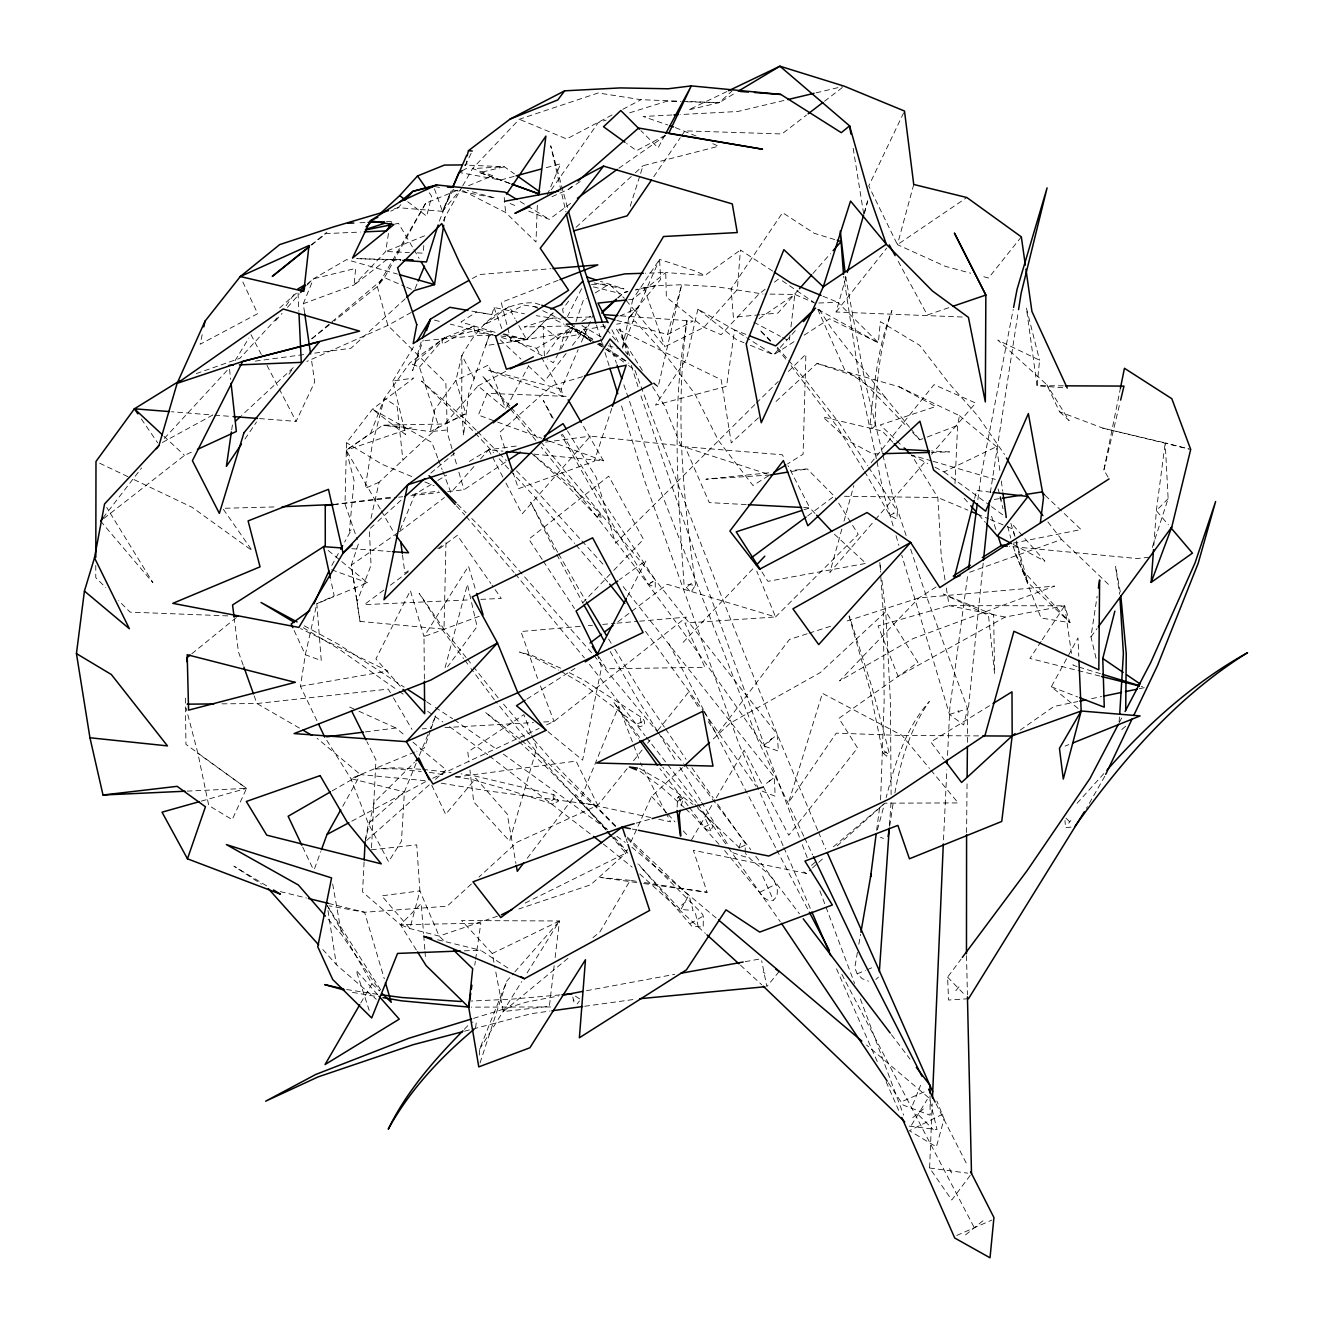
<?xml version="1.0" encoding="UTF-8"?>
<svg xmlns="http://www.w3.org/2000/svg" width="1324" height="1324" viewBox="0 0 1324 1324"><rect width="100%" height="100%" fill="white"/><g stroke="black" fill="none" stroke-linecap="round" stroke-linejoin="round"><path stroke-width="0.75" stroke-dasharray="5 3.75" d="M95.791 565.381L95.775 577.612L105.771 587.674M966.603 832.564L967.066 781.276M967.43 742.301L967.679 715.639L983.285 562.203M627.295 838.539L701.819 913.345L703.325 916.043L703.209 927.065L691.807 926.254L638.962 864.572M445.989 542.608L444.003 629.165L360.012 621.403L351.307 565.149L358.605 543.37M437.714 457.889L431.856 442.431L372.392 409.215L405.707 434.686L392.781 381.031L413.816 378.052L372.392 409.215L346.524 442.679L345.001 503.947L357.315 539.629M677.16 807.011L677.524 797.511L679.576 796.485L682.671 800.573L680.354 808.749M880.592 799.928L884.151 701.041L883.422 615.114L880.626 574.202M537.345 205.286L535.988 242.06L505.603 212.502L462.357 190.474M970.26 1175.315L951.774 1200.007L929.614 1168.016L932.228 1103.984M185.343 698.112L185.939 744.353L246.545 788.376L232.197 819.639L208.762 805.505L197.888 753.306L186.105 708.108M875.048 425.616C875.909 386.757 879.351 347.451 891.946 310.461C877.58 346.756 873.989 386.029 870.05 424.524L872.466 428.513L875.048 425.616L870.05 424.524M479.321 1055.096L479.586 1049.204L506.761 981.134L513.513 973.421M955.001 483.525L957.633 425.418L959.47 415.686L899.112 386.774L817.024 363.438L773.415 403.87M943.499 839.863L946.859 769.84M947.554 755.425L949.821 708.075L967.679 575.245M364.083 861.907L362.577 891.979L400.51 924.748L416.514 950.284M371.514 847.823L375.966 759.91L366.913 741.688M868.676 467.405L897.391 511.246L896.861 519.107L889.943 515.483L864.671 471.642M889.496 825.067L891.168 800.656M1153.833 545.505L1156.349 510.667L1165.203 442.895L1102.842 428.132L1059.531 411.731L1046.804 384.688L997.849 340.119L1039.572 360.211L1037.073 385.714L1063.222 387.767M423.812 245.453L423.217 253.149L417.292 252.884M772.67 271.072L740.43 250.037L737.303 289.642L703.938 327.326L664.764 346.739L625.689 299.82M1119.078 721.994L1119.558 715.953M990.352 492.66L1018.239 311.62M554.177 965.676L549.377 1006.323L503.319 1011.569L495.308 969.532M555.137 957.55L559.473 920.974L461.546 920.561L492.263 953.528L494.928 967.53M789.981 334.989L789.269 341.079L782.186 337.306M790.958 326.879L794.814 294.408L764.974 294.044M876.637 830.313L879.798 806.002M475.548 1027.954L476.276 1022.525L471.228 1022.012M977.857 499.628L981.15 475.101L1013.191 309.435M231.683 429.919L232.577 423.846M474.77 965.196L475.349 961.191M475.63 959.188L480.827 923.126L400.51 924.748L421.197 903.514L423.581 933.552M388.445 233.471L385.731 251.494L354.087 285.008L303.279 303.726L304.735 313.755M889.662 826.259L893.501 800.987M1096.04 658.21L1090.943 636.877L1097.133 596.197M316.933 720.753L300.449 686.295L305.331 654.768L316.817 603.727L334.194 595.8L330.785 580.061M444.318 221.24L444.947 217.153L461.695 187.66M857.422 952.304L854.774 967.811L857.174 973.802L862.222 978.701L868.561 981.2M858.829 944.277L860.567 934.248M365.441 839.813L368.337 823.528L350.877 778.595L324.744 737.071M894.875 792.993C900.585 760.903 910.333 728.299 929.349 701.488C905.566 728.051 894.941 763.634 886.186 797.528M1108.039 477.137L1103.902 469.97L1120.418 388.213M202.175 334.641L200.123 344.273L257.667 313.656L242.027 280.241M370.985 518.296L379.127 482.184L438.741 426.56L419.46 367.112L412.376 364.216L444.599 337.637L409.811 362.958L384.341 398.342L370.588 433.345L346.259 450.226L354.104 480.629L349.387 531.205L351.605 529.335L344.654 541.996M697.864 309.137L686.61 358.771L655.463 405.111L726.562 386.343L734.588 330.024L697.864 309.137L736.574 339.689L743.989 342.717M653.228 383.265L658.16 386.823L681.694 284.726L717.111 286.812L762.988 294.027M365.076 841.849L374.328 802.245L414.462 762.293M910.664 549.212L924.946 592.142L967.546 708.654L963.69 724.989L949.49 714.447L901.76 555.137M1103.902 469.97L1120.154 402.066M974.63 498.453L976.665 490.525L991.031 492.197M864.406 213.578L867.783 200.751M445.063 667.677L467.422 584.347L477.07 626.566L447.545 666.816M913.742 184.466L897.424 244.642L945.154 266.273L970.757 273.224M877.415 829.85L884.118 805.124M841.849 529.021L829.883 572.464L874.022 521.176M844.017 521.126L853.798 485.594M559.787 350.049L563.445 337.157L571.819 328.418M616.885 320.408L667.495 334.525L681.694 284.726L654.751 285.868L635.917 289.459M962.25 317.015L836.089 311.984L846.748 274.382M864.158 213.065L867.534 201.182M421.181 342.022L412.592 370.77L423.2 340.152M495.143 332.341L461 321.997L476.309 312.116L491.849 314.599L494.051 307.482L524.486 313.805M439.369 221.091L451.103 190.954M630.224 206.213L639.989 175.364M640.601 173.427L643.034 165.715L718.485 146.252L712.891 143.687M1152.261 547.491L1168.132 498.635L1165.203 442.895L1188.737 448.952M480.049 1062.973L506.761 981.134M611.804 408.388L594.228 461.298L518.462 488.688L513.249 473.181M539.96 304.669L534.449 302.882C500.323 301.061 476.789 328.187 461.927 355.527L461.695 407.064L463.516 435.48L468.63 393.791L489.086 336.031L485.627 345.614L495.855 344.091M575.94 321.666L583.172 300.631L586.631 298.43M738.974 847.923L740.662 843.057M430.416 730.732L424.342 748.027L416.812 751.171M431.094 728.812L435.811 715.357L430.317 728.746M314.533 868.709L320.772 851.58M360.012 621.403L357.05 601.642L371.051 565.265L369.379 530.411M695.166 585.522L695.563 584.496C682.836 497.394 674.777 408.52 686.99 320.888C670.556 407.924 678.252 496.98 684.045 584.678L690.913 592.457L695.166 585.522L684.442 583.652M912.633 1105.06L920.577 1085.332M303.279 303.726L313.507 278.801L346.574 259.62L397.399 274.051M416.183 763.17L404.399 791.868L401.453 841.236L388.577 861.692L368.337 823.528L404.399 791.868L350.877 778.595L414.925 751.949M419.327 755.524L429.539 730.666M415.074 288.665L417.441 283.022M443.374 220.926L444.947 217.153M400.162 529.832L415.057 494.183L436.093 481.489M561.194 389.14L488.738 370.372L563.147 396.439L561.194 389.14L578.158 349.635M581.402 342.122L592.722 315.774M394.304 208.844L398.193 207.653L442.431 211.344L451.302 190.821M547.292 194.81L560.664 163.779L545.157 167.966M627.477 849.528L625.805 853.186L590.669 884.796L518.809 908.976M630.787 842.196L651.557 796.436L682.77 767.374M259.504 418.583L296.113 421.38L314.715 382.024L311.19 357.927M1104.828 776.228L1086.441 808.335M903.63 112.854L868.743 185.956L897.424 244.642L966.851 197.524M439.518 187.429L433.56 186.303L442.431 211.344L453.288 189.415M465.038 165.665L471.377 152.872M567.466 316.568L581.898 288.053M627.344 596.512L646.129 560.466L619.45 579.73M1119.359 722.408L1122.206 716.979M380.286 509.012L346.259 450.226L382.917 425.186L444.765 423.994L477.981 385.896L505.735 408.917L528.64 365.805M664.929 135.098L658.094 147.841L640.882 130.629M1078.034 708.456L1051.339 686.775L1077.968 637.936L1078.779 656.191M331.761 565.497L339.689 551.032M558.397 353.458L553.267 362.826L547.391 358.986M457.376 190.259L425.683 203.234L384.473 277.659L377.323 286.58L334.178 321.02M681.248 908.909L688.149 896.447M342.734 806.299L360.442 774.606L427.139 780.862L350.661 821.79M462.672 185.939L472.519 168.578L519.289 119.259L598.233 92.961L641.015 99.697L680.089 101.187M425.683 203.234L377.323 286.58L387.866 325.423L445.857 382.785L447.429 433.18L452.014 448.786M360.74 1003.062L371.945 983.749L328.203 907.271M561.31 348.377L573.59 327.26M691.542 839.863L712.18 804.694M716.301 797.66L744.154 750.195L788.773 835.279L857.555 747.961L838.903 718.353L917.913 662.381L885.822 611.655L820.251 672.609L730.351 723.069L711.021 741.059M636.314 881.288L630.241 880.328L599.838 931.997L591.927 938.517M392.781 381.031L413.8 346.507M235.076 360.658L248.862 338.1M911.458 1125.152L927.247 1099.383M479.586 1049.204L521.689 981.614M527.084 972.958L559.473 920.974L492.263 953.528M1041.127 641.461L1029.923 658.442L1101.518 676.465M1042.236 639.757L1064.645 605.796L949.126 605.647L878.06 625.904L898.119 676.448L1005.098 617.067L1064.645 605.796L1069.991 622.661L1041.045 618.027L1012.81 545.935M244.94 439.055L256.525 421.975M288.996 374.146L293.63 367.311L241.514 415.57M653.742 176.754L680.304 137.679M681.463 135.975L684.938 130.877L781.888 133.956L806.481 115.089M551.214 189.911L598.299 122.536L606.127 120.103M196.283 373.6L239.892 358.324L279 315.824M286.067 305.745L295.467 292.323M546.713 353.955L557.983 338.315L574.616 325.505L578.472 334.624L557.983 338.315L543.188 326.896L544.445 357.083L505.503 334.757M1090.943 636.877L1097.066 628.552M968.506 998.726L948.547 1000.034L947.603 977.162L961.092 959.106M568.658 301.111L562.617 309.171L563.23 312.812M768.549 742.565L772.306 737.551M577.231 1003.89L579.432 1000.977M527.25 858.25L575.741 794.599L606.044 830.065M103.04 517.833L141.569 467.984M566.109 353.508L544.661 381.113L528.359 365.97M572.398 345.399L582.494 332.423L592.838 339.159M836.089 311.984L886.732 248.051M1021.334 236.88L988.498 278.023L980.621 275.888M627.146 768.681L597.769 805.306L516.923 842.296L478.99 877.034M633.534 760.721L642.471 749.583M647.585 743.211L650.134 740.033M657.796 730.467L688.447 692.27L699.85 709.184M871.06 462.854L934.016 384.655L975.672 403.042L931.533 454.331M1068.683 823.147L1070.785 820.549M955.812 990.716L960.314 985.155M779.108 971.584L766.828 986.562L761.681 960.727M442.431 211.344L460.553 189.547M419.46 367.112L444.599 337.637M875.346 519.62L926.171 460.553M514.87 971.882L559.473 920.974M768.714 472.817L705.874 479.205L770.336 474.985L680.95 445.807L590.438 436.109L522.07 513.96L503.931 479.123M473.827 466.627L450.905 492.66L442.845 471.41M480.562 458.965L488.655 449.779L517.154 445.94M798.14 290.221L777.982 313.043L761.763 314.599M812.936 273.489L830.396 253.695M275.475 320.855L282.111 313.374M287.424 307.383L299.389 293.928M307.35 284.941L310.015 281.962M689.258 807.243L706.304 829.569L710.839 830.81L712.792 826.325L710.227 820.615L688.314 797.313L662.712 767.175M795.327 330.702L773.663 354.815L745.842 343.479M400.874 204.674L398.193 207.653L390.779 211.145M1077.074 803.287L1107.228 769.856M724.625 850.604L763.749 897.655L768.665 900.601L773.398 900.204L776.692 896.58C781.723 876.207 755.292 867.088 745.594 853.55M164.391 438.393L228.754 368.668M464.31 1029.327L468.464 1024.941M683.134 642.355L754.961 566.573M582.659 602.85L612.367 571.819M613.773 570.346L643.481 539.315L608.709 476.16L528.822 539.166L542.178 559.473M1168.132 498.635L1156.349 510.667L1168.38 524.817M497.907 343.793L526.522 339.54L552.654 313.109M500.836 335.982L526.522 339.54L553.316 312.927M754.846 404.548L615.478 543.254L596.28 477.583L567.317 430.614M756.318 403.108L778.181 381.544M788.392 371.481L805.886 354.22L803.105 454.215L787.548 463.93M279.612 307.995L296.444 293.167M617.994 297.983L623.935 292.488L627.924 291.479M578.472 334.624L587.161 326.565M758.371 417.821L731.295 442.911L721.183 379.74L615.991 328.468L642.885 371.299M576.089 227.265L633.898 174.106M635.421 172.716L643.034 165.715M471.394 883.985L447.115 906.212L364.597 912.253L329.163 905.848M405.243 298.794L350.943 348.245L312.282 353.442M370.323 528.243L376.38 522.732M377.886 521.342L402.099 499.264M430.863 473.049L456.002 451.981M726.843 91.588L688.397 109.958L719.18 102.676L732.155 90.876M643.63 883.522L707.115 892.31L693.346 850.273L806.333 873.41L810.967 869.272M812.506 867.899L817.123 863.761M818.662 862.387L824.819 856.876M837.149 845.854L884.879 803.172L958.195 802.923L930.789 769.989M366.616 840.492L429.324 784.768M435.447 779.339L446.155 769.823L411.648 741.076M875.826 979.479L878.457 977.145M617.795 297.883L623.935 292.488L627.775 291.661M551.976 196.713L568.675 189.216L571.769 186.502M1121.776 729.574L1125.499 726.313L1122.206 725.171M811.513 865.35L816.196 861.378M833.375 846.83L884.879 803.172M307.3 284.015L313.507 278.801L355.626 268.408L354.087 285.008L386.956 259.421L400.858 259.736M311.752 338.729L384.473 277.659L404.978 286.514M503.319 1011.569L568.195 958.096M191.798 653.775L237.906 616.289M687.57 586.4L692.038 582.775M551.611 800.805L555.004 798.041M770.419 780.2L766.397 783.46L773.299 778.164M681.612 905.186L687.801 900.171M912.716 1117.655L925.989 1106.881M965.477 1234.944L983.169 1220.596M310.826 245.188L326.879 232.18M311.785 244.923L326.002 233.587L360.31 232.064M311.819 338.878L332.589 322.295M597.273 516.856L600.252 513.596L566.854 482.399L530.99 452.692M648.843 584.546L654.917 579.73M763.766 745.346L777.089 734.77M103.785 518.512L184.499 455.373L193.751 451.103M824.504 101.253L842.527 87.417M765.173 289.244L759 293.978L721.15 334.691L703.938 327.326L666.353 297.122L665.74 272.545L645.351 273.207M774.441 282.161L779.075 278.619M617.977 621.767L667.296 584.265L775.55 616.951L858.233 534.317L835.345 497.874M399.368 531.718L444.467 497.543M528.756 211.095L549.261 219.37L572.415 202.009M408.222 570.793L404.929 573.242L402.281 553.465M437.781 548.732L444.351 543.833M383.828 590.057L364.249 604.654L470.599 599.822M390.365 585.208L408.322 571.819M439.353 548.732L457.31 535.359L490.856 583.487M807.706 515.88L834.252 496.152L807.226 468.895L791.007 470.533M628.685 299.721L632.789 299.274L665.74 272.545L704.964 275.425L740.43 250.037M1020.142 730.153L1053.887 706.503L1077.719 701.538M618.838 168.231L665.376 135.776M397.713 532.86L351.307 565.149L357.05 601.642M758.983 318.72L794.814 294.408L815.021 303.146M447.694 491.601L464.012 489.748L506.695 461.248M568.675 189.216L580.293 181.52M793.986 341.724L773.663 354.815L751.585 340.798M804.148 335.171L829.536 318.803L878.358 342.784L880.344 321.6L919.7 345.332L948.977 383.281L977.642 415.753L1004.519 454.43M526.787 699.155L574.93 668.438M595.287 292.918L609.139 284.097L624.382 298.264M936.101 586.995L918.972 597.902L839.565 680.884L912.981 638.664L1054.616 586.085L918.972 597.902L844.414 621.817M768.532 475.796L752.975 485.511L718.402 440.495L694.819 393.807L664.863 353.988L634.891 321.07L616.653 324.181M989.524 705.709L930.805 742.003L944.343 759.811M437.83 480.43L446.602 475.151M469.375 461.397L488.655 449.779L503.021 451.153M687.007 101.799L719.18 102.676L736.525 92.25M501.581 337.488L536.534 348.311L571.405 327.624M581.865 321.418L590.587 316.254M332.225 790.858L360.442 774.606L317.131 738.329M690.301 923.556L703.325 916.043M889.943 515.483L897.391 511.246M455.34 776.675L471.327 779.373L508.135 789.766L552.522 804.115L558.496 801.202L554.111 794.714L471.212 775.136L461.116 773.845M411.234 312.447L387.866 325.423L306.837 361.435M472.37 278.503L479.569 274.515L550.949 268.706M162.389 442.497L212.734 415.024L171.508 411.747M665.128 135.379L636.546 150.671L626.633 143.489M462.175 170.697L466.958 168.148L466.743 161.114M612.002 115.023L566.672 138.97L519.289 119.259M622.876 109.28L641.015 99.697M477.981 385.896L506.596 370.885M667.495 334.525L693.114 321.07L619.946 315.791M474.34 378.995L461.927 355.527L455.87 380.385L465.8 413.684L430.3 431.624L382.917 425.186L411.632 427.917L346.259 450.226M677.971 800.871L682.092 798.802M704.517 826.97L712.014 823.214M759.993 892.161L776.046 884.101M525.132 903.067L625.805 853.186L612.631 837.761M942.721 1114.179L909.406 1130.663L936.366 1146.898L944.095 1118.863L936.862 1101.038M444.765 423.994L465.8 413.684M934.992 467.223L944.029 471.907L996.591 446.635L999.918 470.914M432.733 778.231L539.116 728.399M546.58 724.907L554.044 721.398L686.461 617.1L639.475 621.204M619.864 316.039L638.333 307.665L659.551 259.405L695.266 271.006L704.964 275.425M379.127 482.184L365.027 488.44L372.375 444.169L384.341 398.342L397.134 406.418L402.943 460.537M560.565 671.102L583.718 684.558L583.007 684.045L639.691 726.711L644.573 725.171L644.308 720.835L642.19 717.906L584.232 680.404L567.913 671.947M637.572 723.781L644.308 720.835M740.513 847.244L745.114 845.225M903.448 1100.956L926.006 1091.092M956.789 1235.441L991.875 1220.083M328.236 550.503L367.493 582.726L316.817 603.727L321.252 660.527L305.331 654.768L293.647 629.446M468.547 185.674L492.776 175.744L472.519 168.578L504.378 166.774L514.49 173.94M849.065 616.09L869.653 688.646L882.777 752.479L883.356 753.323L888.421 751.238M857.174 973.802L865.416 970.426M867.071 969.747L873.658 967.033M424.574 235.838L385.731 251.494L409.397 252.536M1065.075 746.091L1068.832 744.584M492.925 334.873L475.134 332.407L473.297 326.234L442.497 344.223L441.802 338.828L473.297 326.234L479.437 329.56L493.173 332.473M558.066 280.34L501.233 302.418L511.296 342.072L606.524 325.903M912.584 432.468L919.766 439.882L925.459 437.714M927.346 436.986L957.633 425.418M479.271 616.305L423.994 636.612L424.375 679.229M969.631 572.249L1061.567 539.464L1110.157 586.036M948.778 307.698L927.296 315.013L897.076 259.239M497.443 916.191L439.121 936.085L409.894 928.571L400.51 924.748M650.547 582.577L653.212 581.699M804.016 509.773L809.825 507.886L815.286 513.745M807.144 633.782L789.485 639.442L716.946 734.555L706.685 719.329M809.096 633.153L830.694 626.235M949.49 714.447L967.546 708.654M629.645 112.805L666.882 101.236L680.966 101.634M473.578 1018.355L526.489 1002.086L558.496 996.012M582.494 376.678L551.744 385.88L499.545 432.485L505.42 449.928M636.199 823.131L650.117 819.192M201.331 801.103L246.545 788.376L197.888 753.306M514.142 176.373L500.571 180.047L458.965 172.401M464.525 1031.214L531.503 1013.621L549.89 1011.073M441.802 338.828L479.437 329.56M510.303 183.589L479.818 172.6L504.378 166.774L464.36 165.02M783.924 100.508L737.733 111.497L680.155 114.559M816.064 92.846L842.163 86.639M635.487 290.006L654.751 285.868M1091.638 698.642L1101.568 696.573M1139.319 688.712L1145.277 687.47L1141.288 686.477M394.635 224.12L398.524 223.342L412.923 247.836M1013.141 543.171L1081.046 529.55L1044.553 494.779M586.499 990.683L674.777 974.332M745.18 961.654L761.283 958.741M300.449 686.295L387.915 671.003L300.465 628.536M791.686 471.46L807.226 468.895M994.324 499.429L1002.218 498.188M584.612 1006.273L635.686 999.206M255.333 361.104L304.156 354.534M545.654 442.117L590.438 436.109M455.704 777.072L576.089 761.118L597.769 805.306L488.672 791.024L441.041 783.146M333.367 504.527L392.202 497.03M412.492 494.448L438.873 491.072M365.441 731.891L395.959 728.001L405.359 735.846M333.4 504.626L396.67 497.427M398.706 497.195L402.794 496.715M410.953 495.788L439.518 492.528M371.399 849.809L416.712 844.844L419.907 890.886L409.894 928.571L381.726 895.818L419.907 890.886L439.121 936.085L444.963 941.745M1071.033 827.103L1065.506 827.699L1064.993 820.549M1149.083 557.255L1136.985 558.529L1009.401 546.365M446.42 430.035L430.3 431.624L434.719 409.761L455.87 380.385L488.506 365.06L505.735 408.917M759.744 314.781L733.38 317.297L731.113 288.814L782.567 212.684L814.277 233.322L837.314 240.356M424.954 340.566L480.96 335.286L495.755 335.684L450.276 324.132M560.002 994.903L511.726 999.157L471.294 1001.043M580.21 626.368L520.944 631.531L537.577 678.467M588.386 625.656L592.473 625.292M602.685 624.415L614.948 623.339M616.984 623.157L637.423 621.386M422.306 728.845L426.411 728.614M444.947 727.571L533.456 722.573M543.75 721.994L554.044 721.398L540.44 685.931M671.93 114.989L643.15 116.512L667.842 125.002M187.081 791.123L246.545 788.376M480.827 599.358L501.283 598.431L492.015 585.158M359.946 222.763L366.069 222.515M386.476 221.687L392.599 221.439M464.393 950.831L480.595 950.202L510.899 969.962M818.828 303.014L837.844 302.335L878.358 342.784L815.617 308.078M566.043 317.727L551.909 318.141L536.237 315.658M568.062 317.661L594.294 316.883M878.805 453.768L872.731 453.933L849.263 441.289L822.965 416.994L882.132 430.995L892.806 442.216M931.351 452.394L949.54 451.931L931.517 450.954M273.952 506.943L222.68 508.317L252.172 550.635L192.129 507.307L131.109 478.212M592.358 339.507L582.494 332.423L567.665 325.969L524.221 326.995L551.909 318.141L564.156 324.231M591.53 284.362L609.139 284.097M222.018 703.838L256.906 703.524L388.28 689.109L392.417 696.11M550.552 1006.952L471.311 1007.134M1063.354 385.83L1037.073 385.714L1026.365 307.929L1039.572 360.211M978.618 735.896L902.091 735.482L836.272 733.132L788.674 802.344L822.436 693.313L902.091 735.482L929.481 768.417M844.398 496.285L937.822 497.526L967.861 510.137M400.758 259.719L356.735 258.627L400.791 260.315M682.158 101.253L719.18 102.676M566.142 396.356L487.149 393.344L478.378 415.074L495.706 421.396M227.728 615.892L130.066 612.118L118.63 600.616M746.206 504.56L709.267 502.623L685.021 446.751L782.385 454.811L784.288 458.468M803.668 507.555L809.825 507.886L788.061 465.783M420.817 769.261L394.751 767.738L375.917 768.863L395.28 768.814L421.313 771.478M422.819 769.376L451.037 772.554M351.87 548.699L390.348 551.479M214.769 415.173L231.038 416.415M630.241 880.328L600.633 877.547L641.594 883.224M533.804 454.115L603.545 460.835L582.312 424.243M537.478 307.168L523.857 305.099L511.213 311.769L515.036 318.72M909.207 1126.112L937.011 1129.587L929.514 1098.424L866.541 1045.05M377.539 994.307L345.465 989.359M929.614 1168.016L967.695 1173.163M644.407 882.545L707.115 892.31M429.357 772.289L443.341 774.656M352.432 992.371L376.893 996.591M471.874 311.123L491.849 314.599M453.437 190.077L495.193 198.021L467.273 190.457M632.326 829.072L636.331 829.867M594.178 282.955L623.968 288.88L600.467 281.333M1005.098 617.067L949.126 605.647L946.296 587.839M502.988 334.558L526.522 339.54L515.996 320.458M650.812 817.553L579.432 802.112L618.722 706.139L639.691 760.936M658.74 819.275L670.623 821.84L666.899 814.723M1102.842 428.132L1190.706 449.448M437.599 939.775L480.595 950.202M280.357 891.615L306.44 898.003M328.484 903.398L364.597 912.253L384.291 978.8M593.384 286.878L620.476 293.564M503.716 333.83L526.522 339.54M434.454 320.11L442.365 322.129M598.332 343.197L606.243 345.25M608.212 345.763L620.046 348.841M945.038 579.945L941.265 556.212L937.822 497.526L911.524 455.042L931.02 460.719M932.973 461.282L995.35 479.404M1077.074 666.502L1073.168 665.293L1072.606 661.338M1079.01 667.097L1100.459 673.684M883.456 838.44L880.493 837.314M817.024 363.438L859.309 377.588L906.824 426.527M675.439 127.617L696.11 136.008M479.818 172.6L510.137 183.506M331.662 569.8L367.493 582.726M497.642 422.108L541.93 438.31M549.626 441.124L603.545 460.835M745.809 334.343L734.588 330.024L749.881 339.722M1051.339 686.775L1077.802 696.987M762.128 791.123L775.119 796.187L774.391 777.254L621.717 584.745M510.104 203.565L517.568 206.577M822.965 296.228L837.844 302.335M411.764 476.541L381.941 464.261L346.524 442.679M424.805 481.919L434.123 485.759M977.244 514.076L988.498 518.793M990.385 519.587L1005.396 525.876M1007.266 526.671L1012.893 529.037L1015.674 538.934M406.832 287.325L414.296 290.552M349.702 707.066L357.099 710.425M358.953 711.253L395.959 728.001M99.681 463.218L129.272 477.319M533.737 306.291L540.92 309.799M542.724 310.677L560.697 319.448M732.834 852.673L745.362 857.058L745.131 843.156L714.364 799.564M911.524 455.042L927.776 463.483M560.664 668.19L532.099 655.463L519.521 652.02L532.231 656.588L558.794 670.076M1013.208 544.429L1044.95 561.211L1011.635 523.493M753.852 322.195L780.415 336.362M899.112 386.774L935.72 406.534L880.294 424.938L895.156 439.27M304.272 625.822L338.514 644.308L404.201 687.156M803.718 871.953L806.333 873.41M639.492 768.4L663.672 782.385L692.965 804.446M299.406 728.084L256.906 703.524L254.175 695.845M601.129 336.975L581.964 325.621L590.438 341.145L571.124 327.624M303.262 627.708L338.464 648.743L397.415 690.085M266.62 885.839L233.951 866.161L261.457 884.151M567.665 325.969L595.651 342.999M597.389 344.058L604.389 348.311M606.144 349.387L628.867 363.223M520.167 201.529L549.261 219.37M599.739 343.661L627.328 361.667M426.676 701.803L433.593 706.321M435.315 707.446L452.609 718.717M454.331 719.842L496.666 749.268M640.088 771.362L662 787.615L684.16 807.508M575.443 996.111L580.524 999.537M909.538 427.271L885.243 397.349L844.646 369.826L817.487 308.707M782.335 280.837L813.383 302.021M399.087 691.26L405.823 695.977M427.718 711.336L442.878 721.961M449.614 726.694L487.728 754.697M598.944 344.24L603.876 347.798M605.515 348.973L626.897 364.348M628.552 365.523L635.123 370.257M503.335 754.101L606.855 829.072M616.868 836.321L625.226 842.378M572.266 327.889L590.438 341.145L574.02 326.631M944.029 471.907L989.922 505.47M991.56 506.662L1006.306 517.452M763.104 971.948L765.024 973.372M573.11 999.984L574.004 1000.646M407.627 201.662L426.692 216.193L431.657 196.266L428.132 191.202M884.051 750.874L887.725 753.704M489.35 755.954L591.861 835.163M603.248 843.967L632.144 867.088M530.974 452.791L565.911 484.236L597.637 517.452L601.03 517.684L600.633 514.192M547.971 731.642L582.593 760.142L601.543 667.379L597.273 654.188M959.47 415.686L996.591 446.635M631.896 847.211L716.979 918.657M520.034 739.173L485.61 712.477L517.519 740.133M521.59 740.497L548.053 763.054L598.895 809.841L615.925 827.053M883.356 753.323L886.683 756.203L889 752.098L872.235 688.116L849.313 615.958M322.775 949.474L336.379 964.683L376.248 999.223M685.633 808.832L693.031 815.468L719.131 844.48M639.773 874.006L705.394 933.42M740.513 965.213L761.73 984.742M1059.531 411.731L1069.163 420.602L1046.804 384.688M500.207 339.821L520.961 359.085M163.878 436.192L184.499 455.373M519.025 741.539L546.167 766.944L607.501 829.618M739.653 847.972L696.225 806.895M653.891 382.785L658.16 386.823M627.377 837.116L689.241 896.034L693.097 910.498L680.172 909.34L637.87 863.927M371.945 983.749L379.376 990.882M896.646 440.71L902.604 446.453M1065.986 818.182L1072.225 824.273M770.601 340.632L759.711 329.908L770.419 341.294M918.856 1115.255L933.271 1129.587M457.508 504.212L466.065 512.769M471.758 518.478L483.161 529.914L592.639 653.94M476.11 430.201L464.592 418.583L421.363 380.981L473.843 431.657M477.55 431.657L497.725 451.981M499.181 453.437L506.38 460.686M516.459 470.864L536.634 491.187L580.557 539.48M615.643 825.845L558.596 768.383L531.735 737.054M947.603 977.162L964.584 994.672M834.451 534.234L865.979 563.379L767.953 581.352L761.383 571.107M475.25 433.163L493.538 452.758M499.165 458.783L509.012 469.325M510.419 470.831L534.317 496.45L574.649 543.419M612.499 836.685L629.413 854.841M605.564 829.205L553.465 772.802L495.656 701.339M651.557 796.436L666.733 812.919M668.107 814.409L675.008 821.89M683.267 830.876L688.794 836.867M456.499 505.933L464.79 514.97M466.164 516.476L514.043 572.464M509.889 406.087L482.383 375.95L509.409 407.858M511.263 407.593L539.513 440.313M581.931 540.986L603.876 565.133M1016.269 542.906L1023.022 570.644L1069.991 622.661L1027.871 582.51L1014.35 551.794M614.353 837.215L626.649 850.885M400.295 686.312L375.917 658.905L410.374 590.57L423.994 636.612L468.514 566.192L476.094 591.53M377.671 994.721L356.09 970.277L369.197 1010.344M964.12 498.155L969.433 504.212M978.734 514.821L985.387 522.401M328.153 919.22L341.691 934.777L379.69 990.468M777.403 347.318L806.167 380.683L839.565 423.531L867.568 465.717M575.99 544.975L608.246 582.56M498.172 697.88L473.777 667.23M503.55 704.153L530.394 735.482M540.854 441.885L643.133 564.554L777.138 734.224L778.462 751.138L763.716 745.892C693.048 643.762 619.864 543.337 541.251 447.148M100.558 521.044L152.905 582.692L106.714 507.456M510.683 409.381L536.154 440.826M602.9 324.744L605.531 327.905M606.855 329.494L616.074 340.582M625.292 351.654L627.94 354.832M593.963 655.512L683.565 763.269M684.889 764.858L702.018 785.446L750.741 849.644M515.35 574.053L584.414 657.879M910.829 428.86L919.766 439.882M777.105 348.411L785.993 359.383M791.073 365.639L836.983 426.328L863.662 469.904M494.365 699.751L470.93 668.438M466.114 657.498L445.692 631.598L419.129 593.268L443.937 632.011L463.566 658.508M467.405 659.12L472.502 665.608M1047.88 521.954L1061.567 539.464M885.243 397.349L831.869 328.882L817.272 306.572M589.461 664.367L645.086 735.664M646.36 737.286L666.584 763.22M667.842 764.842L696.573 802.344M688.033 805.654L659.832 768.565M891.449 1034.673L910.084 1059.167M755.739 856.231L799.448 913.825M639.591 737.402L613.856 702.316L638.582 738.891M645.483 631.3L703.11 710.723M464.807 660.163L469.706 666.783M691.873 767.705L713.173 797.892M704.285 712.395L756.054 786.307M697.748 804.032L727.224 846.053M728.399 847.724L780.25 921.686M141.37 418.996L157.622 442.762M664.4 727.174L642.752 695.067L613.922 647.75M665.542 728.862L686.047 759.297M888.305 1082.8L903.233 1105.11L930.127 1115.222L930.027 1095.262M543.303 561.161L574.484 608.543M598.796 656.77L606.475 668.786L704.914 667.313L684.922 623.107L775.55 616.951L756.765 571.174M380.7 989.889L327.193 905.5L336.379 964.683M652.567 386.724L664.4 405.558L680.95 445.807M657.383 731.08L636.96 698.278L608.295 648.131M658.458 732.801L676.713 762.144M679.94 767.324L700.446 800.424M701.521 802.162L728.514 845.705M608.577 638.995L612.846 645.996M562.485 434.222L600.931 498.172L655.165 579.829L655.297 587.343L648.578 584.447L597.836 499.661L561.177 434.553M413.949 249.591L419.096 258.346M393.443 697.864L412.012 729.441M381.312 510.783L393.691 532.165M557.636 552.207L530.692 502.193L555.766 552.687M558.662 553.978L585.374 600.252M553.25 418.384L543.254 400.311L552.472 418.5M536.534 348.311L540.473 355.428M541.45 357.215L563.147 396.439M556.742 554.508L583.007 603.264M665.955 812.953L640.419 762.823M669.001 643.729L703.375 709.482M704.335 711.302L775.947 848.287M776.89 850.107L808.401 910.382M841.816 974.299L974.332 1227.762M678.318 796.552L681.744 803.105M611.853 329.792L618.325 342.237M488.655 449.779L491.518 455.274M492.478 457.111L502.971 477.285M250.981 334.641L261.325 354.518M266.968 365.358L278.255 387.038M279.198 388.859L296.113 421.38M936.085 1103.918L967.811 1166.229M431.773 785.264L445.658 814.326L475.829 778.297L507.257 814.094L515.93 863.43M803.767 836.205L757.626 739.288L657.383 482.565L623.157 382.785M804.644 838.059L812.638 854.841M302.7 847.062L312.977 868.792M893.452 512.901L893.882 513.828M958.046 710.541L958.99 712.56M949.556 1168.711L951.559 1172.981M705.692 819.391L710.839 830.81M762.641 876.058L773.398 900.204M836.536 968.82L877.862 1062.94M886.12 1081.758L899.344 1111.879M783.063 845.672L738.66 743.327L645.119 482.217L620.807 403.621M783.891 847.559L811.033 910.101M817.702 830.28C752.462 678.252 692.27 524.056 634.477 369.065M818.497 832.167L825.729 849.114M1023.022 570.644L1027.871 582.51L1016.22 540.92M531.023 733.281L523.89 714.629L467.802 751.999L468.994 761.979M531.752 735.151L536.75 748.192L509.574 841.121L473.711 801.914L469.937 769.972M799.382 837.066L765.007 746.885L696.672 558.314L640.419 394.353M802.311 844.745L807.425 858.167M819.87 890.787L854.609 983.484M438.443 459.809L442.1 469.474M860.385 998.975L903.63 1115.172M494.051 307.482L502.342 330.073M629.595 355.643L619.847 328.815L627.708 353.872M243.219 665.194L238.419 651.772L234.348 619.235M1010.874 523.311L1014.35 534.979M643.911 287.44L664.764 346.739M603.016 324.082L605.035 329.941M609.735 343.644L616.438 363.206M906.113 535.558L892.475 494.564L882.76 454.513M626.103 838.721L627.377 842.594M991.56 516.294L996.691 531.917M631.333 365.441L638.003 386.641M596.495 325.025L600.153 336.826M600.748 338.779L602.569 344.687M605.002 352.532L609.255 366.285M893.137 525.86L883.952 494.63L876.769 460.752M896.017 535.624L898.88 545.372M452.576 450.723L456.581 464.393M458.865 472.188L464.012 489.748M998.097 488.92L999.736 494.63M1000.282 496.517L1001.374 500.323M567.466 207.537L550.701 145.789L565.944 211.923M999.968 497.013L1003.046 508.747M1007.68 526.356L1010.758 538.107M882.264 452.51L864.771 380.402L845.424 275.558M572.812 997.088L574.682 1005.164M876.339 458.749L859.392 379.028L843.669 276.335M695.547 913.394L698.079 926.204M598.663 513.977L599.242 517.072M332.655 884.002L341.691 934.777M853.169 148.255L863.927 215.415M1064.645 605.796L1071.464 653.394M1001.308 481.026L1002.698 491.154M1120.319 592.01L1115.503 566.258L1119.608 594.294M640.435 718.071L641.445 726.545M880.741 570.065L879.798 561.922L880.493 572.15M881.916 580.226L885.921 614.816L890.407 700.876L891.118 794.549M229.548 369.313L230.641 379.343M504.229 197.541L505.603 212.502M423.73 935.555L424.839 949.573M425.004 951.575L425.633 959.586M298.016 293.051L298.876 311.388M966.52 955.729L967.414 994.804M553.25 794.797L553.366 804.049M632.789 299.274L622.032 349.354L638.333 307.665L628.453 318.455L660.693 279.314L659.551 259.405L632.789 299.274M509.028 306.589L483.343 325.092L512.107 311.372L509.028 306.589M993.662 614.832L943.516 594.095L988.498 615.312L994.556 673.519L993.662 614.832"/><path stroke-width="1.5" d="M95.808 557.239L95.99 461.447L134.419 408.802L179.683 380.815M966.586 834.617L966.47 953.677M967.116 777.171L967.397 746.405M1125.714 710.21L1126.261 653.857L1120.832 595.932M677.061 810.47L680.337 835.792M932.477 1097.795L943.3 843.984M186.866 661.702L187.032 657.664L190.209 655.066M947.156 763.667L947.355 759.546M364.183 859.905L365.076 841.849M889.215 829.138L879.351 971.667M1171.061 527.962L1192.461 553.118L1151.168 582.378L1153.535 549.592M1119.723 713.95L1123.397 653.659L1119.988 598.233M983.484 560.168L989.524 500.836M538.603 195.125L545.885 136.107L506.546 194.131M1040.399 522.517L1043.511 497.576L1028.367 413.568L985.602 511.196L933.586 470.037L919.915 421.214L807.839 525.777L783.394 460.537L729.888 531.023L759.529 569.254L867.088 512.537L910.631 542.476L939.825 587.558L1109.065 478.924M185.029 791.222L103.007 795.012L89.949 737.766L76.444 653.593L84.422 591.067L94.501 557.818L104.563 503.964L158.963 445.493L177.118 383.348L205.038 321.136L240.289 276.534L279.662 244.609L333.3 226.967L388.478 210.648M876.107 834.368L870.58 876.918L871.06 874.039L860.914 932.228M968.506 569.105L977.294 503.716M231.386 431.955L226.387 466.379L241.465 444.169M470.732 993.232L468.713 1007.25L478.775 1066.879L529.865 1047.797L585.473 959.735L579.382 1037.768L686.411 969.863L726.015 909.836L759.695 932.096L832.349 904.987L804.926 861.13L897.887 825.382L909.423 858.796L1001.738 821.459L1012.181 735.863L1011.983 691.84L992.983 703.574M471.311 989.227L471.89 985.221M389.355 227.48L389.968 223.475M889.38 828.195L888.073 836.536M1098.374 588.071L1099.615 579.929L1098.821 669.845L1013.919 631.267L985.106 735.052L890.092 798.571L768.797 856.032L638.333 830.264M443.689 225.328L434.52 284.594L414.296 290.552L406.749 297.42M1018.57 309.584L1021.118 293.316L1047.085 187.876L1017.097 289.228L1013.588 307.4M680.056 810.338L679.179 815.121L680.867 835.874M1120.418 388.213L1124.44 368.271L1171.823 398.706L1190.706 449.448L1171.773 527.051L1151.168 582.378M203.797 326.912L205.038 321.136M1120.634 400.08L1123.977 386.095L1065.373 385.83M974.116 500.439L954.306 577.711L960.049 575.659M1079.689 697.715L1104.266 707.182L1102.776 658.491L1114.858 611.125M1072.589 743.078L1140.096 715.92L1081.178 711.005L1063.288 779.075L1059.448 748.358L1081.178 711.005L1078.944 660.262M467.091 155.868L468.481 150.671L510.104 119.077L564.653 90.826L620.195 87.914L668.124 88.774L691.31 85.894L780.846 94.451L841.286 132.665L849.594 125.863L779.919 66.2L728.663 90.711M847.31 272.413L863.596 215.034M422.339 338.183L430.499 319.117L449.912 307.3L467.885 310.428M438.145 224.981L426.477 261.953L402.761 260.431M612.466 406.435L626.136 365.292L609.421 368.602L584.414 376.099M273.505 889.993L280.39 894.13L187.462 858.813L205.452 806.763L177.118 786.34L103.007 795.012M426.527 330.586L430.499 319.117L416.961 341.327M321.451 849.677L326.995 834.468L340.764 809.825M418.219 281.135L424.507 266.091M452.676 187.23L458.965 172.401L462.175 170.697M452.907 187.098L466.594 155.371M313.904 603.827L328.948 570.942M1105.706 774.391L1132.103 718.949M1133.857 715.241L1157.606 665.343L1198.22 563.213L1215.614 501.548L1195.125 562.7L1150.672 662.679L1125.052 711.551M585.241 661.868L597.273 654.188L626.401 598.316M1118.416 724.228L1089.95 778.529L1027.225 870.48L962.316 957.467M665.906 133.261L691.31 85.894L668.703 133.459L762.525 149.215L638.615 128.031L577.992 181.057M340.682 549.228L342.668 545.62M359.714 1004.833L325.059 1064.546L399.252 1019.149L379.028 996.244M1084.29 811.86L968.506 998.726M391.59 223.011L386.558 230.889L364.348 231.882M651.425 180.163L627.179 215.845L573.524 230.906M1098.291 626.897L1171.773 527.051M564.653 90.826L557.818 99.912L510.104 119.077M1074.724 826.722C1122.305 759.877 1177.251 696.341 1247.556 652.682C1194 682.373 1147.511 724.029 1107.228 769.856M523.526 863.149L517.303 871.308L516.261 865.399M603.545 166.112L540.242 248.233L568.625 290.27L495.606 336.428L506.413 369.214L602.006 339.97L663.523 236.516L737.269 232.561L732.288 203.913L603.545 166.112L514.904 213.363L529.732 206.71M100.558 521.044L103.04 517.833M156.48 448.704L158.963 445.493M1011.453 543.502L997.353 536.038L1027.987 496.483L1006.472 457.938M799.497 288.698L811.579 275.011M833.094 250.65L841.154 241.531L837.314 240.356M300.714 292.422L304.702 287.937M803.436 321.649L814.26 309.584M404.912 200.205L412.972 191.285L436.639 184.93L504.758 192.079L516.741 199.428M380.65 213.197L399.683 195.621L417.54 175.96L444.384 165.086L462.357 164.921M561.376 304.288L582.759 281.251M462.937 1030.784C434.024 1060.193 406.336 1091.77 388.28 1129.173C409.546 1090.331 440.247 1057.628 474.009 1029.327M756.368 565.083L764.825 556.163M415.901 760.853L418.765 758.007L429.175 779.803M815.617 308.078L775.715 345.895L749.549 335.8M684.26 765.984L709.532 742.45M601.708 313.093L616.521 299.356M235.556 421.082L240.025 416.944M366.02 226.718L371.862 221.307M352.151 544.809L343.082 553.101L298.893 627.411L172.782 603.347L260.034 566.837L248.101 520.911L328.468 489.334L343.082 553.101L407.66 484.816L517.386 403.886L493.157 422.869M405.127 496.5L424.805 478.56M602.437 311.421L616.256 299.241M299.555 290.552L305.761 285.322M309.22 246.479L272.281 276.402L308.624 247.439M377.803 217.285L370.389 220.794L393.758 224.65L352.498 258.097L370.389 220.794L399.881 201.877L412.972 191.285L433.56 186.303M808.12 113.831L822.866 102.511M590.024 643.034L601.543 634.279M604.82 631.78L613.045 625.524M577.38 198.286L617.166 169.406M751.287 557.834L806.035 517.121M630.307 828.675L622.28 827.086L500.82 917.582L472.966 881.817L622.28 827.086L634.213 823.693M309.833 610.447L291.148 624.018L292.819 627.642M617.778 580.938L576.072 611.043L597.273 654.188M1015.078 733.695L1011.701 736.061L982.756 735.912M508.399 460.107L520.349 452.129M544.247 436.175L563.031 423.647L566.242 428.86M525.065 700.247L516.476 705.725L546.382 730.351M953.23 576.106L970.343 565.199M982.325 557.569L1001.176 545.587L1009.153 543.982M773.712 472.552L785.827 465.005M738.262 91.207L779.919 66.2L844.166 86.159L904.491 111.034L913.742 184.466L966.851 197.524L1021.334 236.88L1025.339 265.098M330.47 791.884L288.135 816.263L301.839 845.242M297.834 288.963L304.785 284.958M413.038 311.454L468.779 280.506M431.74 938.352L423.928 936.449L524.37 978.75L649.654 910.432L628.006 844.53M326.995 834.468L348.841 822.767M510.17 369.015L533.407 356.818M501.333 914.851L512.305 909.423M399.881 201.877L436.639 184.93M197.458 449.399L236.351 431.475L231.088 383.348M550.585 309.055L561.773 304.52M559.969 279.612L597.852 264.883L552.985 268.54M1081.178 711.005L1012.181 735.863L961.588 782.484L945.584 761.432M952.668 306.357L985.85 295.053L954.488 233.256L985.85 295.053L985.337 401.933L968.423 317.363L932.41 290.966L886.335 244.228L850.538 201.049L823.28 286.778L761.25 422.753L746.173 343.926L783.874 249.673L823.28 286.778L886.335 244.228L869.223 195.257L849.594 125.863L850.885 134.005M365.441 229.532L384.539 223.326M802.079 510.402L736.21 531.818L760.29 569.403M471.609 1018.967L408.901 1038.248L315.757 1074.459L265.627 1101.204L318.124 1076.892L413.303 1044.653L462.556 1031.727M652.103 818.629L763.418 787.035M199.378 801.665L162.025 812.175L187.462 858.813M516.079 175.844L541.284 169.025M787.946 99.548L814.045 93.325M588.204 281.764L624.945 273.869L643.315 273.274M1079.705 701.124L1085.68 699.883M1103.554 696.159L1121.428 692.435M1125.4 691.608L1137.316 689.125M365.507 229.995L390.745 224.898M564.504 994.87L582.494 991.444M504.51 201.314L558.645 191.119M680.801 973.256L743.178 962.018M770.336 474.985L787.813 472.105M1002.218 498.188L1021.913 495.093M1025.868 494.464L1041.624 491.982L1044.553 494.779M551.926 1010.791L582.577 1006.554M333.367 504.527L282.161 506.728M326.78 736.823L363.405 732.155M333.4 504.626L325.241 505.569L325.274 545.637L232.561 604.985L234.1 617.199M626.633 299.952L597.968 303.113L608.146 322.675M639.773 998.726L764.792 986.761M562.005 994.738L572.067 993.844M566.291 324.231L606.938 321.881M673.982 114.874L678.103 114.658M347.699 223.243L353.822 223.011M368.105 222.432L384.44 221.77M229.102 365.292L233.223 365.126M239.412 364.878L301.276 362.362L298.976 313.44M460.338 950.996L397.548 953.429L371.696 1017.974L332.705 979.495L317.76 946.759L331.579 877.911L226.371 844.58L298.38 885.011L325.439 916.109M882.843 453.669L929.332 452.46M187.131 704.169L213.809 703.921M469.292 1007.134L401.338 1000.795L383 997.634M233.835 616.123L237.906 616.289M748.259 504.659L801.616 507.456M929.514 450.855L899.476 449.233L894.147 443.623M447.413 187.147L451.368 187.379M461.182 1001.507L402.049 997.535L381.626 994.854M603.694 314.632L617.911 315.658M740.265 91.472L748.391 92.068M754.465 92.514L780.846 94.451M341.741 547.954L323.519 546.647L330.355 578.108M392.367 551.628L408.57 552.803L395.975 535.343M233.074 416.563L257.468 418.434M137.895 413.899L134.419 408.802L169.455 411.582M1007.349 546.167L1001.176 545.587L997.965 535.823M468.481 150.671L472.287 151.035M507.125 451.55L529.699 453.735M89.949 737.766L167.469 745.892L111.365 674.528L76.444 653.593M993.083 492.445L1027.987 496.483L1042.898 515.599M637.473 768.119L629.38 766.977L636.513 769.889M343.578 988.929L324.694 984.609L344.505 990.153M308.442 898.483L328.484 903.398M1101.518 676.465L1139.302 685.981M605.2 317.148L614.932 319.862M399.352 274.598L434.52 284.594L421.148 261.838M1102.396 674.297L1139.418 685.683M586.764 276.931L596.561 280.076M541.781 305.265L554.624 309.452L572.531 325.307M669.745 125.648L673.535 126.955M512.206 184.284L538.885 193.9L512.057 184.202M543.85 439.005L547.706 440.412M821.112 295.451L791.338 283.237L774.375 272.181M971.617 511.709L977.244 514.076M297.072 621.932L261.027 602.486L294.458 622.462M302.948 730.136L311.819 735.25M407.66 689.407L424.954 700.677M520.994 976.549L524.37 978.75M1102.776 658.491L1123.182 672.41M1126.575 674.727L1140.179 683.995M517.866 176.324L539.762 191.864M775.864 969.251L779.108 971.584M624.994 142.297L603.512 126.74L620.807 110.537L639.442 129.189M399.683 195.621L404.449 199.245M593.483 836.42L601.626 842.709M718.551 919.965L861.825 1041.061M84.422 591.067L129.388 628.751L94.501 557.818M706.933 934.81L738.974 963.822M134.419 408.802L162.405 434.818M763.22 986.165L904.739 1121.842M382.338 993.728L391.259 1002.285L385.45 982.722M904.093 447.876L910.035 453.619M453.718 950.251L472.685 968.671L468.713 1007.25L426.113 965.593L417.573 951.989M428.993 475.647L456.085 502.772M816.66 515.202L831.72 531.305M430.283 477.302L455.125 504.427M268.325 888.652L318.687 944.906M403.009 689.357L424.69 713.719L424.392 681.248M970.773 505.735L976.086 511.792M986.711 523.923L997.353 536.038M609.603 584.116L624.829 603.43M607.368 831.604L611.307 836.222M661.47 765.603L641.974 740.579M803.205 918.773L890.208 1033.034M916.307 1067.326L929.978 1085.283L930.011 1093.26M657.449 765.289L639.74 740.546M781.425 923.374L887.163 1081.079M417.54 175.96L426.94 189.498M592.225 646.46L597.703 655.049M606.442 635.487L586.4 602.039M568.162 399.848L581.302 422.505M604.191 640.965L583.983 605.085M889.265 244.857L895.123 255.648M809.361 912.203L829.403 950.566M922.083 1076.429L861.428 957.335L813.515 856.694M928.621 1089.255L935.141 1102.081M970.608 1171.723L993.943 1217.534L990.021 1257.8L954.72 1238.006L901.826 1117.522M351.522 710.707L366.003 739.868M318.67 724.377L324.744 737.071M1067.243 388.081L1031.926 311.454L1025.918 269.12M932.675 1091.638L827.334 852.888M811.86 912.004L830.777 955.58M243.897 667.097L253.48 693.942M602.354 322.113L584.232 269.285L568.542 211.526M617.116 365.159L621.817 378.863M506.066 451.865L512.587 471.245M622.28 827.086L625.474 836.785M595.883 323.073L578.869 268.044L566.407 213.942M609.868 368.254L617.778 393.807M476.673 593.466L483.094 614.915M304.735 313.755L310.61 353.905M1002.98 493.173L1006.306 517.452M400.692 541.599L402.281 553.465M844.96 271.519L840.293 230.988L843.52 274.283M967.447 996.856L971.502 1173.676M308.988 245.519L303.841 291.346L240.289 276.534L308.988 245.519M416.779 324.678L413.187 343.578L480.463 301.475L459.875 263.294L441.753 223.574L397.581 267.779L416.779 324.678M407.66 484.816L383.96 599.755L542.36 441.223L610.033 339.01L652.087 383.745L542.36 441.223L407.66 484.816M243.947 432.783L219.354 513.398L192.41 460.686L242.656 361.469L359.598 331.116L283.171 309.005L177.118 383.348L242.656 361.469L319.465 341.757L243.947 432.783M910.631 542.476L818.712 644.606L792.927 608.808L910.631 542.476M497.476 643.001L406.319 741.655L294.077 733.579L430.813 680.056L497.476 643.001L472.221 596.925L592.639 537.825L643.1 632.491L517.833 692.75L406.319 741.655L432.981 784.056L545.72 730.451L517.833 692.75L497.476 643.001M702.73 711.336L596.561 763.021L713.007 766.099L702.73 711.336M320.127 775.616L246.314 801.483L266.769 835.163L381.295 863.86L347.219 822.204L320.127 775.616M295.12 682.356L188.587 710.144L187.197 654.735L295.12 682.356M412.774 260L404.83 259.835L412.774 260"/></g></svg>
